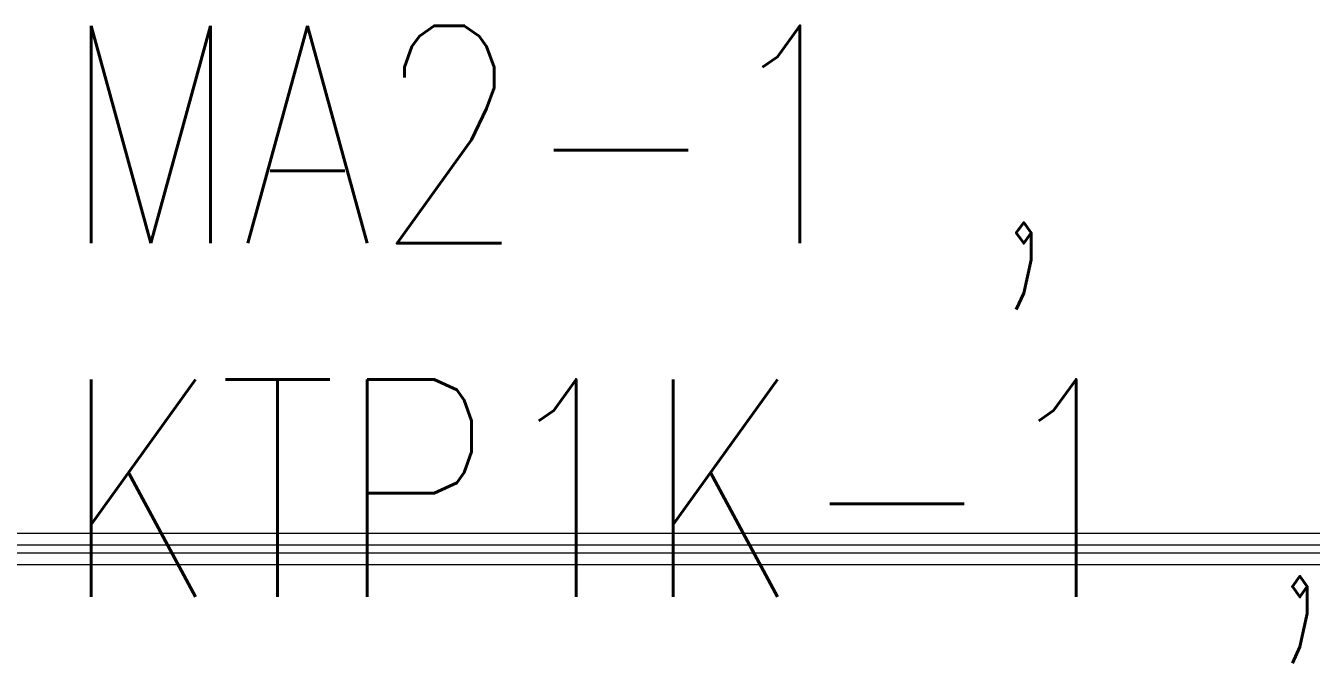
# Model space of a CAD drawing. Extents: x -2749 to 11890, y 0 to 8245.
# Drawn here: x 9636.6 to 9802, y 2723.2 to 2805.2 of the extents above; entities that cross this region are included whole.
import ezdxf

# ---------------------------------------------------------------- set-up
doc = ezdxf.new("R2010")
doc.units = 0
doc.header["$MEASUREMENT"] = 0
for name, color, linetype, lineweight in [('06D', 9, 'Continuous', 9), ('10', 9, 'Continuous', 9), ('15', 9, 'Continuous', 9), ('E-YAZI', 7, 'Continuous', 30)]:
    doc.layers.add(name, color=color, linetype=linetype, lineweight=lineweight)
doc.styles.add('E-YAZI', font='txttw.shx')

# ---------------------------------------------------------------- blocks, each defined once
blk = doc.blocks.new('*U679')
at = {"layer": '06D'}
for points in [[(-3.99, 493.03), (-3.99, 4.95)], [(0.01, 493.03), (0.01, 4.96)]]:
    blk.add_lwpolyline(points, dxfattribs=at)
at = {"layer": '15'}
for points in [[(-2.5, 496.02), (-2.5, 1.96)], [(-1.5, 1.96), (-1.5, 496.02)]]:
    blk.add_lwpolyline(points, dxfattribs=at)

msp = doc.modelspace()

# ---------------------------------------------------------------- block references
at = {"layer": '10', "rotation": 90}
msp.add_blockref('*U679', (9833.06, 2739.87), dxfattribs=at)

# ---------------------------------------------------------------- texts
at = {"layer": 'E-YAZI', "color": 3, "style": 'E-YAZI', "width": 0.8}
for s, p in [('MA2-1 ,', (9641.19, 2777.19)), ('KTP1K-1 ,', (9641.19, 2731.69))]:
    msp.add_text(s, height=28, dxfattribs=at).set_placement(p)

doc.saveas('drawing.dxf')
